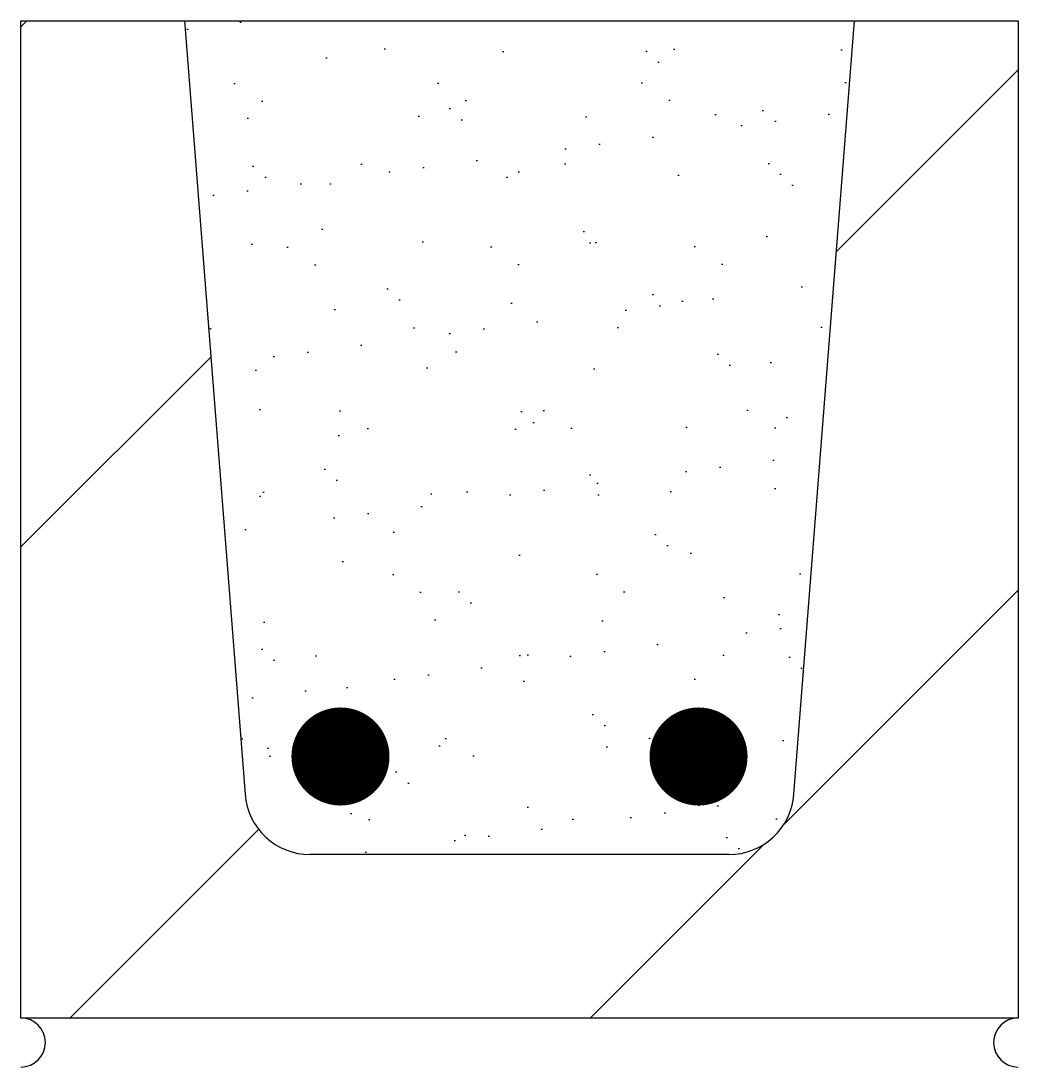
# Model space of a CAD drawing. Extents: x 0 to 7.62, y 0 to 8.
import ezdxf

# ---------------------------------------------------------------- set-up
doc = ezdxf.new("R2010")
doc.units = 0
doc.header["$LTSCALE"] = 24
doc.header["$MEASUREMENT"] = 0
doc.layers.add('S-Htch', color=8, linetype='Continuous')
doc.layers.add('S-Rbar', color=3, linetype='Continuous')

msp = doc.modelspace()

# ---------------------------------------------------------------- hatches: boundary and pattern name
at = {"layer": 'S-Htch'}
h = msp.add_hatch(dxfattribs=at)
h.set_pattern_fill('ANSI31', color=256, scale=22.5, style=0)
edge = h.paths.add_edge_path()
edge.add_line((0, 0.375), (0, 8))
edge.add_line((0, 8), (1.25, 8))
edge.add_line((1.25, 8), (1.7139, 2.0859))
edge.add_arc((2.2123, 2.125), 0.5, 184.48461, 270)
edge.add_line((2.2123, 1.625), (5.4127, 1.625))
edge.add_arc((5.4127, 2.125), 0.5, 270, 355.51539)
edge.add_line((5.9111, 2.0859), (6.375, 8))
edge.add_line((6.375, 8), (7.625, 8))
edge.add_line((7.625, 8), (7.625, 0.375))
edge.add_line((7.625, 0.375), (0, 0.375))
h = msp.add_hatch(dxfattribs=at)
h.set_pattern_fill('AR-SAND', color=1, scale=0.5, style=0)
edge = h.paths.add_edge_path()
edge.add_line((1.25, 8), (1.7139, 2.0859))
edge.add_arc((2.2123, 2.125), 0.5, 184.48461, 270)
edge.add_line((2.2123, 1.625), (5.4127, 1.625))
edge.add_arc((5.4127, 2.125), 0.5, 270, 355.51539)
edge.add_line((5.9111, 2.0859), (6.375, 8))
edge.add_line((6.375, 8), (1.25, 8))

# ---------------------------------------------------------------- linework, layer by layer
for p, q in [((0, 0.375), (0, 8)), ((0, 8), (1.25, 8)), ((1.25, 8), (1.7139, 2.0859)), ((1.25, 8), (6.375, 8)), ((5.9111, 2.0859), (6.375, 8)), ((6.375, 8), (7.625, 8)), ((7.625, 8), (7.625, 0.375)), ((5.4127, 1.625), (2.2123, 1.625)), ((7.625, 0.375), (0, 0.375))]:
    msp.add_line(p, q)
for centre, radius, start, end in [((2.2123, 2.125), 0.5, 184.48461, 270), ((5.4127, 2.125), 0.5, 270, 355.51539), ((0, 0.1875), 0.1875, 270, 90), ((7.625, 0.1875), 0.1875, 90, 270)]:
    msp.add_arc(centre, radius, start, end)
at = {"layer": 'S-Rbar', "const_width": 0.375}
for points in [[(2.631, 2.375, -1), (2.256, 2.375, -1)], [(4.994, 2.375, 1), (5.369, 2.375, 1)]]:
    msp.add_lwpolyline(points, format="xyb", close=True, dxfattribs=at)

doc.saveas('drawing.dxf')
